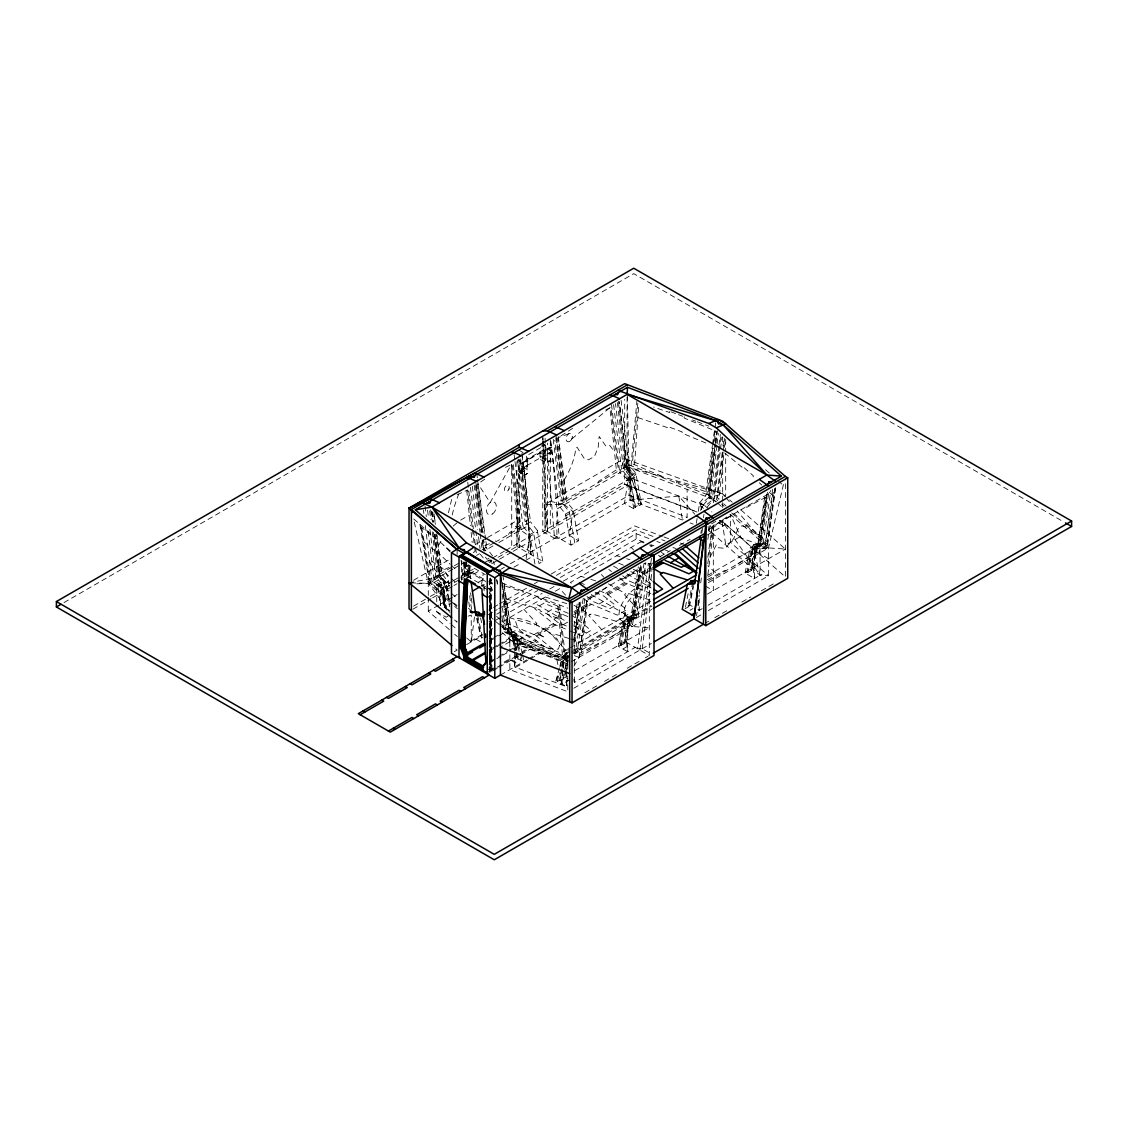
<?xml version="1.0" encoding="UTF-8"?>
<svg xmlns="http://www.w3.org/2000/svg" width="1128" height="1128" viewBox="0 0 1128 1128"><rect width="100%" height="100%" fill="white"/><g stroke="black" fill="none" stroke-linecap="round" stroke-linejoin="round"><path stroke-width="0.75" stroke-dasharray="5 3.75" d="M462.79 576.253L462.804 573.503L467.486 576.352L468.656 575.774L469.29 570.768L486.859 580.906M465.131 561.603L465.117 567.102L469.826 569.823L470.446 564.818M487.028 587.589L491.047 589.803L491.018 671.809L489.608 670.991L489.608 594.484L491.018 595.302L491.963 671.259L490.074 672.344L488.664 671.527M541.13 446.194L544.063 444.502L545.458 449.889L550.168 447.167L550.929 452.906L546.22 455.613L544.838 450.241L527.255 460.393L527.396 466.484L522.687 469.206L521.926 463.467L523.096 464.017L523.11 462.79M523.871 468.529L523.885 467.302L531.02 554.609L524.887 477.412L522.024 456.05M524.887 477.412L524.901 474.959L527.255 473.591L526.861 465.582L522.236 462.903L521.601 470.334L519.247 471.701L522.546 476.326L527.255 473.605L521.601 470.334L527.255 473.605M569.626 679.775L562.096 684.118L562.435 656.425L568.089 653.168L566.2 652.802L564.324 655.34L568.667 655.058M518.739 459.293L526.706 523.928L533.53 532.501L539.015 563.577L542.779 561.406L516.892 546.46L518.852 460.055M567.765 669.059L568.23 648.233M561.603 539.663L630.016 500.169L630.806 478.173L627.069 459.632M440.301 605.68L441.344 584.558L437.875 585.601L440.357 605.722M634.585 464.722L638.815 403.81M631.045 465.751L636.869 401.371M637.828 403.486L632.371 463.791L662.009 476.256L661.868 477.412M669.792 411.367L669.679 412.538L653.507 407.039M684.259 416.852L684.16 418.023L716.703 431.502L715.251 443.558M724.585 447.351L725.332 440.512M676.335 482.883L676.476 481.726L708.187 492.442L713.53 448.126M714.348 441.302L715.589 431.079M715.039 445.292L708.736 497.561L700.53 504.202L701.278 509.334M713.291 502.764L720.82 436.818M722.174 452.92L716.548 499.591L720.327 502.933M722.992 446.096L723.823 439.257M723.104 451.849L717.549 497.927L718.973 499.267L724.035 452.469L743.662 468.543L743.817 467.401L753.307 475.762L753.137 476.904M723.316 450.142L724.754 438.2M581.413 652.365L587.899 599.913L607.752 586.659M698.274 511.351L699.67 502.792L706.932 493.965L712.727 446.899M712.938 445.151L714.884 429.458M715.096 427.724L715.744 422.492M703.435 504.963L709.441 497.659L708.807 495.051L715.039 444.502M715.251 442.754L716.548 432.292M718.804 446.674L712.572 497.222L709.441 497.659L715.885 444.559M716.097 442.825L717.605 430.614M716.929 445.588L710.696 496.137L709.441 496.856L708.807 495.051M717.14 443.84L718.423 433.378M719.015 444.925L720.313 434.463M699.67 502.792L707.2 507.135L714.461 498.308L721.976 437.297M707.905 574.603L713.756 527.255M469.29 570.768L468.12 571.346L467.486 576.352L462.776 573.63L462.776 576.323M462.776 573.63L468.656 570.401L469.29 565.396L485.392 574.702M651.378 563.422L648.247 563.422L637.546 648.713L642.241 648.713L651.66 654.155M639.9 650.066L651.66 556.33M642.241 648.713L651.787 572.686M696.582 615.733L697.019 612.278M697.894 605.369L699.191 595.006M699.402 593.272L699.839 589.817M700.714 582.908L701.574 575.999M466.668 637.912L471.25 641.917L474.662 615.507M566.792 671.766L566.792 686.839L514.551 666.916L518.175 638.857L564.747 656.609L567.765 663.828L509.842 641.733L500.437 647.162M561.124 684.682L563.041 669.82M563.253 668.171L564.747 656.609L561.124 657.864L571.501 661.657L639.9 622.177M573.912 644.426L579.947 601.351M586.955 600.505L579.552 653.366L598.996 643.045L599.8 643.496M573.926 666.183L579.031 657.314L587.265 598.489L640.605 567.708L632.357 626.519L649.305 627.605L574.194 670.977M705.959 491.681L712.374 445.715M712.6 444.037L714.475 430.614M707.806 557.401L712.614 523.039M707.792 563.647L712.797 527.848L733.609 514.001M768.619 558.727L759.2 553.298L767.435 494.473L712.135 526.395M775.176 488.635L766.73 548.941L757.522 544.457L752.573 548.166L752.616 568.695L750.726 569.781L751.671 570.317L756.239 547.771L755.295 547.235L751.53 549.406L746.962 571.952L745.086 573.038L754.491 578.467L754.491 551.663M736.725 517.371L736.88 516.243L732.1 511.717M746.214 525.733L746.369 524.591L767.237 541.694L774.823 488.227M767.646 544.612L775.796 487.155M573.955 626.322L577.466 601.901M573.828 639.181L579.101 602.563M573.785 642.058L579.736 600.646M573.955 650.306L581.23 599.729M583.12 598.644L575.336 652.703L572.206 653.07M573.729 653.634L577.226 651.617L584.995 597.558M622.952 623.009L632.357 626.519L627.661 623.812L627.661 651.702L618.243 646.274L623.305 621.288L630.552 620.837L638.321 566.764M639.957 567.426L632.441 619.751L625.18 620.203L627.069 617.665L636.206 617.566L643.975 563.506M640.605 565.509L632.441 619.751L633.16 617.284M634.317 618.652L633.062 617.933L636.206 617.566L627.069 617.665L627.069 619.117L634.317 618.652L642.086 564.592M630.552 620.837L638.081 616.48L645.851 562.421M701.827 533.304L702.589 528.073M707.862 539.41L709.864 525.465M745.086 573.038L750.134 548.053L757.396 547.602L765.165 493.542M766.8 494.191L759.271 546.516L752.024 546.967L753.899 544.429L760.625 544.006M767.435 492.273L759.271 546.516L759.99 544.048L763.036 544.345L770.819 490.271M761.16 545.43L759.905 544.697L763.036 544.345L753.899 544.429L753.899 545.881L761.16 545.43L768.929 491.357M772.694 489.185L764.925 548.321M631.074 623.699L639.435 570.162L620.922 579.975L620.118 579.524M756.93 551.042L765.292 497.504M765.757 540.481L773.879 488.96M453.16 602.281L444.263 607.4L448.084 583.669L452.525 581.103M481.557 584.332L483.193 574.166M526.113 558.614L529.652 536.576L511.717 523.575M696.3 523.336L697.146 518.203M700.488 510.364L702.011 506.345L705.775 508.516M701.433 509.814L702.011 506.345M700.841 533.389L701.404 529.92M703.407 517.752L703.971 514.269M565.762 671.724L566.792 686.839L557.387 681.411L559.065 673.078M560.419 666.422L562.435 656.425L569.696 655.974M557.387 681.411L559.262 680.325L563.831 657.779L567.596 655.608L568.54 656.144L565.932 669.031M559.262 680.325L560.207 680.861L562.491 669.595M562.816 667.973L564.775 658.315L568.54 656.144M565.607 670.638L563.972 678.689L563.027 678.139L567.596 655.608M565.593 673.726L568.286 660.402M620.132 645.188L624.686 622.642L628.451 620.471L629.396 621.006L624.827 643.552L618.243 646.274L624.052 623.643L573.771 652.675M621.063 645.724L625.631 623.178L629.396 621.006M624.827 643.552L623.897 643.002L628.451 620.471M623.897 643.002L625.772 641.917L630.834 616.945L638.081 616.48M685.401 607.16L688.658 591.058M693.41 584.05L688.841 606.596L687.897 606.046L692.465 583.514M687.897 606.046L689.786 604.961L693.494 586.645M746.962 571.952L747.906 572.488L752.475 549.956L756.239 547.771M750.726 569.781L755.295 547.235M752.616 568.695L757.663 543.71L764.925 543.259L757.396 547.602M708.398 610.53L768.506 575.816L768.506 547.926L783.96 482.361M559.389 667.846L555.455 682.51L558.938 672.81M559.826 666.211L562.435 656.425M621.119 400.327L629.071 464.821L635.896 473.407L641.381 504.47L639.505 505.555L633.781 477.088L630.016 479.259L635.741 507.727L633.851 508.813L624.433 503.384L628.254 479.654L619.737 472.773L624.221 458.617L722.695 493.852L725.685 496.475L725.685 453.23M483.418 550.365L482.967 539.847M561.265 666.324L564.747 656.609L565.65 670.046M508.7 489.58L509.024 488.776M508.545 534.489L509.348 532.797L519.627 525.62L512.225 464.214L503.046 468.444M597.981 482.854L598.785 481.162L618.229 468.698L610.826 407.293L603.621 411.001M710.062 557.119L716.393 544.725L717.986 547.686L725.219 548.363L733.609 538.761L738.685 527.65L741.829 525.845L748.978 527.763L752.404 532.909L759.468 534.785M429.923 529.385L435.732 576.45L439.497 574.279L434.548 534.178M564.169 480.02C569.866 470.602 574.49 459.801 575.745 448.803L577.071 447.181L583.994 458.151L588.506 459.829L594.47 456.389L598.178 447.365L599.165 436.465L605.736 445.912L609.825 445.546L614.478 451.75M651.744 564.508L647.303 570.951L652.012 570.951M612.151 636.361L632.963 622.515M738.008 563.704L758.82 549.858L766.222 497.011L746.764 507.318L745.975 506.867M489.101 664.575L490.92 662.08L489.298 637.757M489.608 663.193L489.228 646.823M571.84 438.877L609.881 407.772L616.367 469.882M565.424 515.933L630.806 478.173L705.099 505.908L713.291 499.281L716.266 501.904L708.736 497.561L722.695 493.852L724.937 496.489M708.384 582.626L768.506 547.926L741.054 537.929L730.422 514.382L730.422 542.286L768.506 575.816L760.06 575.252L708.581 529.892L730.422 514.382L768.506 547.926L785.37 549.054L738.657 507.91M484.744 479.174L477.088 484.504L482.854 532.261M473.238 552.621L475.085 551.338L474.465 546.22M572.587 428.4L557.415 438.129L564.818 499.535L584.544 489.383L585.629 489.989M64.014 602.578L633.739 273.653L1063.972 522.053M550.168 447.167L551.338 447.703L546.629 450.424L545.233 445.052L527.664 455.19L527.805 461.296L523.096 464.017M522.546 476.326L521.531 468.656L526.24 465.949L526.099 459.843L543.668 449.705L544.838 450.241M522.236 462.903L539.804 452.765L544.429 455.43L546.079 462.72L550.788 460.012L549.773 452.356L545.064 455.077L543.668 449.705M521.926 463.467L526.635 460.746L527.805 461.296M526.861 465.582L544.429 455.43M539.804 452.765L540.425 459.477L542.779 458.109L550.788 460.012M413.567 580.243L449.804 559.319M475.48 544.5L486.041 538.394M487.564 537.52L517.329 520.332L521.136 529.695L512.887 461.366M558.289 436.606L566.242 501.1L573.066 509.673L578.551 540.749L571.022 545.092L545.134 530.146L544.711 504.526L624.715 458.335M495.305 540.904L496.193 541.623L520.854 527.382M451.637 567.342L433.843 577.536L433.843 582.598L440.667 586.123L444.037 605.242L443.769 586.673M454.387 565.762L459.871 562.59M482.164 549.646L494.811 542.413M534.94 564.014L529.765 534.672L522.941 526.099L530.47 521.742L521.954 452.709M571.022 545.092L565.537 514.03L558.712 505.443L619.455 470.461M633.851 508.813L628.366 477.75L621.542 469.163L629.071 464.821M452.892 569.09L428.287 583.303L416.458 583.825M454.373 568.244L460.294 564.818M461.775 563.972L464.736 562.252M476.58 555.413L479.597 553.679M492.992 545.938L484.109 551.07L482.784 540.072M498.914 542.526L528.665 525.352L520.501 457.686M722.695 493.852L629.029 467.401L556.908 509.038L556.908 536.942M433.843 582.598L441.372 578.255M410.775 582.894L428.287 583.303L436.733 584.938L444.263 580.596L444.263 607.4M437.988 586.489L441.344 584.558L450.255 592.341M425.341 525.62L432.038 581.131L436.733 584.938L440.667 586.123L448.197 581.766L441.372 573.193L436.649 534.841M488.974 558.219L487.099 559.319L484.166 555.639M529.765 534.672L537.295 530.329L530.47 521.742M565.537 514.03L573.066 509.673M628.366 477.75L635.896 473.407M454.006 580.257L459.928 576.831M461.408 575.985L474.733 568.286M485.096 562.308L489.622 559.685M492.626 557.951L504.47 551.113M505.95 550.252L537.182 532.233M445.969 608.979L442.317 587.617L446.082 585.446L449.762 602.38M488.128 561.18L491.399 560.165L488.889 561.617M442.317 587.617L446.843 585.883M630.778 479.696L634.542 477.525M413.567 606.117L428.668 597.389M430.177 596.529L452.821 583.444M454.33 582.57L476.989 569.499M489.073 562.519L492.09 560.771M498.125 557.288L508.7 551.183M542.779 441.668L542.779 531.514L624.715 484.208L696.568 511.731M412.904 609.205L431.136 598.686M432.659 597.812L452.399 586.405M453.921 585.531L456.967 583.768M466.075 578.509L479.752 570.613M491.907 563.605L497.984 560.094M499.507 559.22L511.647 552.198M513.169 551.324L627.069 485.562L697.005 512.027M449.395 629.65L428.287 611.193L438.933 605.045M440.456 604.171L452.624 597.149M454.147 596.275L457.178 594.512M478.469 582.217L484.561 578.706M501.283 569.048L504.329 567.299M510.406 563.788L521.066 557.641M522.574 556.753L629.029 495.305L687.121 517.287L687.121 489.383M481.289 586.038L484.307 584.29M491.78 579.975L488.819 581.681L491.512 583.232M513.987 567.144L521.39 562.872M525.845 560.306L533.375 555.963M630.016 479.259L634.796 507.191L638.561 505.02L639.505 505.555M448.042 616.099L446.152 617.185L436.733 611.757L436.733 608.401M492.584 590.381L490.708 591.467L489.171 582.838M489.143 596.303L491.018 595.302L489.453 592.609M488.917 609.98L491.949 608.232M493.472 607.357L498.012 604.721M499.535 603.847L526.832 588.083M534.418 583.712L537.45 581.963M551.098 574.081L634.514 525.916L662.347 536.336M488.1 614.802L497.208 609.543M498.717 608.669L532.106 589.394M556.386 575.365L635.318 529.808L655.114 537.21M496.687 614.182L537.605 590.564M560.334 577.437L636.121 533.685L650.504 539.071M495.178 620.499L542.159 593.37M549.731 588.999L554.285 586.377M563.365 581.117L636.121 539.128L647.613 543.428M502.58 621.655L548.137 595.358M555.357 591.185L559.685 588.689L565.607 595.147M641.832 541.257L570.345 582.527L572.7 583.881M470.503 641.254L482.305 634.444M489.679 630.199L492.626 628.493M454.316 651.702L457.136 650.066L454.514 647.782M466.541 644.638L480.669 636.474L482.544 637.574L481.614 638.11L476.806 615.705M489.199 631.553L492.048 629.903M630.016 473.351L630.016 500.169L682.426 519.994L687.121 517.287M489.608 640.013L492.428 638.377M493.852 637.574L498.082 635.12M489.778 641L497.152 636.742M498.632 635.882L503.06 633.33M510.928 633.146L515.75 630.355L532.078 637.235L543.992 646.654L539.156 649.446M515.665 650.757L512.577 636.361L513.367 635.896L517.132 638.081L520.177 651.815M492.837 647.923L497.265 645.371M498.745 644.525L509.066 638.561M489.27 651.082L495.136 647.683M496.602 646.837L501.015 644.299M502.482 643.453L509.814 639.223M711.486 523.871L715.956 521.291L723.485 525.634M512.577 636.361L517.132 638.081M659.838 556.724L670.427 550.605M679.507 545.374L690.096 539.255M518.33 639.731L526.635 634.937M553.82 619.244L562.407 614.295M589.591 598.587L598.178 593.638M625.363 577.945L633.936 572.982M534.08 634.641L553.312 623.544M573.969 611.616L589.084 602.888M605.623 593.342L624.841 582.245M641.395 572.686L651.011 567.144L644.201 563.21M707.2 535.039L725.685 524.365L719.65 520.896M489.89 661.586L497.222 657.356M498.689 656.51L507.487 651.434M508.954 650.588L519.218 644.652M535.518 635.247L555.286 650.997L550.591 653.718L503.525 626.548L508.22 623.826L535.518 635.247L554.356 624.376L568.723 630.383M574.194 612.913L590.113 603.72L617.411 615.141L626.83 609.698L607.061 593.934L599.165 590.635M607.061 593.934L625.885 583.077L651.575 593.807M633.316 569.316L642.833 573.292L651.519 568.272M489.383 662.968L495.291 659.556M496.757 658.71L501.184 656.158M502.665 655.298L507.092 652.745M512.986 649.347L520.361 645.089M536.561 636.079L555.78 624.968M573.701 614.633L591.551 604.326M608.105 594.766L627.323 583.669M643.876 574.124L653.479 568.568M527.735 645.174L536.04 640.38M563.239 624.672L567.525 622.205L534.587 603.184M599.01 604.03L607.583 599.067M634.782 583.373L643.355 578.424M490.074 670.173L494.29 667.748M504.117 662.065L511.139 658.019M522.377 651.533L525.183 649.911M495.446 668.157L490.074 671.259L490.074 594.766L491.018 670.723L488.198 665.83M496.926 667.311L520.558 653.662M522.038 652.816L529.427 648.544M492.908 670.723L497.42 668.114M498.914 667.24L519.261 655.495M520.671 654.691L530.555 648.981M516.004 652.365L517.371 658.766L518.316 658.216L517.174 653.07M574.11 629.269L579.764 625.998L571.811 619.723M517.371 658.766L523.97 661.473L522.504 654.889M500.437 675.066L526.818 659.838M528.242 659.02L539.621 652.435M739.841 536.843L725.727 544.993L722.117 521.094L753.448 548.941L760.06 575.252L722.117 521.094M515.693 667.353L528.961 659.683M530.428 658.837L540.749 652.872M555.357 656.397L651.998 600.604L627.295 593.131L624.475 594.752L637.503 608.979M623.305 621.288L630.834 616.945M750.134 548.053L757.663 543.71M567.581 653.69L561.518 657.187L517.329 640.309L502.073 626.999M573.659 650.179L651.067 605.496M501.495 626.125L521.094 643.58L561.067 658.54L568.582 654.198M574.589 650.729L651.956 606.06M707.552 575.435L753.448 548.941L768.506 547.926L737.218 510.998M568.357 657.596L562.28 661.093L513.564 642.495L502.312 632.681M574.42 654.085L651.758 609.43M707.876 577.043L715.462 572.657L707.82 565.847M579.313 655.326L632.639 624.531M708.483 580.751L759.482 551.31M707.298 594.132L785.37 549.054M563.027 678.139L564.916 677.054L568.441 679.098M560.207 680.861L563.972 678.689M685.077 608.767L688.841 606.596M747.906 572.488L751.671 570.317M622.952 648.981L630.481 644.638M689.969 610.29L692.987 608.556M573.898 679.197L574.321 682.496L635.191 647.359M702.18 608.669L699.191 610.403L695.666 608.359M708.158 605.228L762.02 574.124M573.771 688.249L651.378 643.439M696.371 617.467L702.377 613.999M584.826 692.733L596.938 685.739M604.509 681.368L618.13 673.501M627.21 668.255L640.845 660.388M645.385 657.765L647.994 656.256M705.79 622.896L708.793 621.161M714.799 617.693L728.307 609.895M741.815 602.098L750.825 596.895M761.344 590.818L773.357 583.895M468.656 565.128L463.946 567.694L468.656 570.401L469.826 569.823M707.27 579.707L724.853 570.387L725.656 570.838M462.776 579.002L461.62 579.581L461.62 560.771M466.95 577.296L468.12 576.718L485.689 586.856M491.018 589.944L492.189 589.352L489.058 583.966M489.383 543.64L484.49 545.91L483.884 540.791M457.108 494.797L467.683 489.933L472.209 527.467M449.113 567.398L439.948 571.628L435.422 534.108M632.343 615.564L620.019 618.877M439.06 567.201L439.821 566.89A8.742 3.158 62.3 0 1 445.771 572.559L446.801 574.589A8.742 3.158 62.3 0 1 448.154 581.498L447.689 582.33A8.742 3.158 62.3 0 1 440.977 576.972L439.948 574.942A8.742 3.158 62.3 0 1 439.06 567.201C421.068 550.436 431.531 566.707 440.625 576.281M568.639 433.815L558.346 437.537L566.707 498.562M468.12 616.184L471.25 615.098L471.25 641.917M509.842 646.964L509.842 641.733L518.175 638.857M441.344 584.558L437.636 585.728L436.733 584.938L436.733 601.703M409.027 582.852L439.567 576.789L448.084 583.669M630.016 500.169L678.816 496.094L694.848 514.298M506.007 632.78L509.066 632.54L509.771 634.951L516.596 635.67L514.706 633.132L507.896 632.413L507.896 633.865L514.706 634.57L514.706 633.132L506.007 632.78L502.002 604.876M753.448 548.941L768.506 547.926M571.417 651.984L577.226 651.617M569.823 652.576L566.2 652.802L566.2 654.254L569.823 654.029M551.338 447.703L548.984 447.844L549.759 453.583L547.418 453.71L554.553 538.296L559.248 538.296L553.115 461.112L550.055 438.143M553.115 461.112L548.434 461.38L542.779 458.109M543.146 444.982L544.711 504.526L564.437 504.695L572.953 511.576L569.132 535.306L578.551 540.749M475.17 611.757L468.36 611.038L472.124 613.223L472.124 611.771M473.647 612.49L470.235 612.123L468.487 599.927M501.875 616.001L504.131 631.694L510.942 632.399L518.471 636.756L522.137 653.239M504.131 631.694L511.661 636.037L518.471 636.756M709.441 496.856L712.572 497.222M550.309 501.283L564.437 504.695L556.189 436.367M627.619 616.917L624.616 615.07L624.024 613.068A14.001 6.796 -53.1 0 1 635.642 594.442M616.79 555.723L620.076 556.724M626.646 558.727L629.932 559.728M581.019 576.366L584.304 577.367M590.875 579.369L595.795 580.878M545.247 597.022L569.88 604.537M616.156 621.288L591.537 613.773L588.703 615.409L601.732 629.621M509.475 617.665L534.108 625.194L536.928 623.558L523.914 609.331M568.893 638.434L555.766 634.429L552.931 636.065L565.96 650.278M570.542 638.941L580.398 641.945M509.842 641.733L501.889 584.896L523.547 592.228L523.434 591.241M637.856 417.586L667.579 427.639L667.734 426.497L682.214 431.968L682.045 433.124L707.58 443.727M506.105 598.799L525.733 605.44L525.563 604.439L540.002 609.938L540.171 610.953L559.037 618.99M759.2 553.298L750.895 550.408L754.491 578.467M579.031 657.314L574.321 655.678L574.321 682.496M663.983 536.956L668.89 538.789M680.353 543.076L683.624 544.302M661.713 539.692L665.012 540.918M656.905 541.468L660.106 542.667M672.894 547.461L676.095 548.645M650.771 544.612L653.944 545.797M665.012 549.942L668.185 551.127M640.887 541.807L643.736 542.878M649.446 545.007L652.308 546.079L651.307 546.657L648.952 545.303M501.65 620.837L521.094 638.138L561.067 653.098L561.067 658.54M556.301 655.861L522.024 643.03L499.817 623.248M671.245 411.917L675.573 413.567M678.478 414.667L682.821 416.302M692.437 419.94L695.708 421.181M697.344 421.801L708.793 426.13M628.973 464.962L709.019 495.248M627.309 395.308L629.029 467.401L713.291 499.281M719.664 520.6L722.695 521.742L785.37 576.958L785.37 478.145M690.139 522.913L693.226 524.083M501.607 582.908L567.821 608.161M537.873 596.74L537.986 597.727L559.925 607.033M509.574 639.745L567.821 661.967M719.438 520.487L722.695 521.742L722.695 518.26M618.764 563.224L623.615 565.255M579.764 582.527L586.236 585.235M568.244 613.322L543.992 603.184L534.587 608.612L554.356 624.376M570.331 631.06L581.653 635.783L591.058 630.355L572.333 615.423M630.834 571.67L639.379 575.28L651.307 584.699L645.653 587.956L629.339 581.075L622.712 575.844M595.062 592.327L603.607 595.936L615.535 605.355L609.881 608.612L593.568 601.732L586.941 596.5M567.835 616.579L551.521 609.698L545.881 612.955L557.796 622.388L567.906 626.646M544.063 444.502L545.233 445.052M545.458 449.889L546.629 450.424M549.773 452.356L552.1 453.442M545.064 455.077L546.22 455.613M526.099 459.843L527.255 460.393M526.24 465.949L527.396 466.484M521.531 468.656L523.857 469.741M489.848 582.57L492.203 583.853L489.834 582.626M487.493 587.871L491.047 589.803M489.538 582.386L492.203 583.853M648.247 563.422L651.18 565.1M706.932 493.965L714.461 498.308M701.066 506.881L703.576 508.333M617.354 402.499L625.307 466.992L626.562 467.725L627.196 465.906L619.244 401.413M751.53 549.406L752.475 549.956M708.553 530.78L711.556 532.529L710.555 525.676M634.796 507.191L635.741 507.727M540.115 456.121L545.261 459.082M540.425 459.477L546.079 462.734M519.247 450.312L523.124 452.554M521.911 466.625L527.058 469.586M661.389 552.48L664.082 554.031M519.247 471.701L524.901 474.959M705.254 585.996L713.319 590.649L713.319 519.74M689.786 604.961L692.141 606.328M613.519 566.143L617.552 568.47M626.971 573.912L651.166 587.885M542.779 531.514L554.553 538.296M608.429 583.853L615.239 587.787M617.721 589.225L625.885 593.934M531.02 551.888L519.247 545.092L511.717 549.449L511.717 464.524M591.199 594.555L626.83 615.141M624.686 622.642L625.631 623.178M574.011 605.299L579.468 608.443M581.949 609.867L590.113 614.591M625.772 641.917L649.305 655.509L649.305 561.885M574.251 626.082L591.058 635.783M489.834 581.371L492.175 582.739M468.12 571.346L485.689 581.498M468.656 575.774L463.946 573.052L463.975 567.553L468.656 570.401M489.834 587.998L492.189 589.352M481.585 585.742L484.518 587.434L484.829 590.296M483.982 587.589L488.015 589.916M535.518 624.376L543.696 629.1M546.178 630.524L554.356 635.247M432.236 531.781L437.608 575.365L438.862 576.084L439.497 574.279L446.307 582.852L444.432 582.499L438.778 575.379M563.831 657.779L564.775 658.315M445.447 608.091L452.511 612.166M518.316 658.216L516.441 657.13L515.341 652.181M475.96 639.195L480.486 641.804M511.731 659.852L519.261 664.195M510.942 660.303L518.471 664.646M488.198 669.087L491.963 671.259M436.733 584.938L440.907 587.547L443.473 586.419L444.037 605.242M447.788 582.147L449.973 583.81M658.484 555.188L661.135 557.288M642.833 573.292L651.899 580.511M608.796 569.443L611.475 571.572M619.498 577.973L625.885 583.077M583.726 598.63L590.113 603.72M454.288 603.311L457.009 605.496M420.25 526.395L434.506 537.986L434.351 536.97M424.156 542.004L436.79 552.339L436.621 551.239L450.086 564.169M454.443 619.921L457.136 622.162L454.048 618.003M627.267 468.416L635.981 474.282L631.412 478.399L641.381 504.47L627.267 468.416L619.314 402.484M450.439 551.042L413.497 518.753L428.287 583.303L428.287 595.499M489.369 615.916L494.445 620.344M495.714 621.457L500.804 625.899M489.101 621.133L491.695 623.403M451.552 593.469L456.727 597.995M468.388 608.189L472.279 611.587M427.794 581.117L451.891 602.183M453.089 603.226L457.037 606.681M449.395 601.746L428.287 583.303L449.917 612.448M454.669 606.356L457.319 608.669M436.733 611.757L450.072 623.403M451.355 624.517L456.459 628.987M454.669 634.26L457.319 636.559M765.517 469.699L770.551 474.141M778.137 480.824L783.255 485.336M729.576 499.901L732.171 502.186M721.596 504.047L724.105 506.26M731.677 512.93L769 545.811M717.549 503.046L722.71 507.572M705.099 505.908L711.895 511.971M496.475 616.212L500.353 619.681M451.341 565.339L456.361 570.007M449.987 551.874L443.882 545.317M446.462 573.912L448.69 575.999M451.2 578.34L456.502 583.5M759.299 482.728L761.752 485.054M769.141 492.048L772.835 495.544M723.739 503.793L726.136 506.049M631.229 547.39L633.583 549.971M601.365 574.505L603.734 577.085M726.051 497.8L730.521 503.074M624.151 464.087L632.131 474.127L632.131 475.579L625.307 466.992M492.739 556.048L485.928 547.475L485.28 542.244M485.985 551.014L484.039 548.56L483.32 549.66L482.051 539.311M480.345 554.271L483.263 557.951M437.608 575.365L444.432 583.951L444.432 582.499L442.543 585.037L435.732 576.45L438.862 576.084L433.448 532.233M440.667 586.123L433.843 577.536L427.822 528.736M490.215 578.029L491.794 580.723M567.765 663.828L566.792 660.035L566.792 670.088M520.558 653.521L522.081 660.388M513.367 635.896L516.793 651.349M510.942 632.399L514.974 650.532M477.595 615.254L482.164 635.854M476.636 618.341L480.669 636.474M556.837 659.654L558.233 666.183M559.643 672.711L562.096 684.118M516.342 638.533L519.091 651.335M520.459 657.737L521.15 660.938M480.57 617.876L482.291 625.885M574.786 542.92L569.302 511.858L562.477 503.271L554.722 440.357M537.295 530.329L542.779 561.406M493.655 561.222L494.261 564.677M497.011 580.215L497.617 583.669M490.539 578.833L492.005 587.082M448.197 581.766L449.719 590.395M443.078 588.055L447.153 611.15M633.781 477.088L638.561 505.02M490.638 559.728L491.202 563.013M489.679 578.34L491.639 589.831M446.082 585.446L449.734 606.808M421.703 527.58L431.023 582.288M547.306 654.141L547.136 653.14L564.465 658.794L558.811 606.61M532.867 648.628L532.698 647.627L510.406 638.18L503.003 585.319M503.976 585.658L512.634 639.125M443.544 594.893L429.542 580.906L420.97 526.987M419.926 524.365L429.134 582.288M678.816 496.094L682.426 519.994M708.074 526.466L708.581 529.892M502.876 574.998L511.661 636.037M502.256 582.64L509.771 634.951M501.861 582.443L509.151 633.146L507.896 633.865L501.875 592.017M496.602 579.369L497.603 586.348M468.613 564.818L470.616 578.763M466.484 561.984L468.74 577.677M466.09 561.8L468.331 577.339M470.559 592.891L471.053 596.345M471.307 598.066L472.294 604.975M464.849 562.632L467.105 578.34M469.615 595.781L472.124 613.223M462.974 561.547L465.229 577.254M461.084 560.461L463.34 576.168M460.971 576.958L461.451 580.356M485.731 539.917L478.018 483.856L490.13 502.637L511.28 464.651L517.794 526.903M485.971 541.609L486.436 545.007M434.407 516.455L435.591 525.056M436.762 533.671L441.852 570.754M697.922 600.491L699.191 610.403L699.191 598.672M624.052 623.643L627.661 651.702M618.384 401.413L626.562 467.725L623.431 468.078L615.479 403.584M613.59 404.67L621.542 469.163M555.766 437.918L563.38 499.648L560.87 501.1L553.256 439.356M550.76 440.949L558.712 505.443M520.205 460.28L527.608 520.304L525.098 521.756L517.484 460.012M514.128 454.626L514.777 459.857M514.988 461.606L522.941 526.099M476.89 474.254L477.327 477.75M477.539 479.485L484.208 533.53M476.298 485.801L482.107 532.867M475.452 485.787L481.205 532.402M474.211 485.153L480.006 532.219M480.218 533.953L481.938 547.898M472.322 486.238L477.694 529.808M478.554 536.787L480.063 548.984M470.446 487.324L477.539 544.838M434.069 513.931L435.352 524.379M431.756 511.52L433.039 521.982M430.684 509.786L431.968 520.135M429.655 510.871L430.727 519.585M427.554 510.209L428.414 517.188M425.03 506.077L426.314 516.525M611.489 404.43L619.737 472.773M475.875 482.742L481.952 533.121M467.753 482.22L473.365 528.778M473.577 530.527L475.466 546.163M475.678 547.898L476.298 553.101M472.406 529.173L474.268 544.514M432.757 511.929L433.984 522.165M431.742 511.929L432.997 522.363M434.463 534.517L439.567 576.789M423.451 509.997L423.874 513.466M483.799 587.857L484.123 590.719M559.714 605.073L565.791 661.191M466.738 490.37L470.418 525.648M471.123 532.388L472.181 542.512M544.711 504.526L547.489 531.514L547.489 443.107M557.824 606.187L562.731 658.23M517.329 520.332L519.247 547.813L519.247 459.406M489.27 654.973L489.608 660.12L489.27 653.197M543.273 441.372L547.489 531.514M542.963 437.974L543.104 443.233M526.522 456.177L526.635 460.746M490.074 672.344L489.848 578.269M760.06 548.448L760.06 575.252M757.537 544.204L757.537 545.656M725.685 439.398L725.685 451.496M722.695 436.776L722.695 445.419M722.695 452.342L722.695 500.818M722.695 502.566L722.695 507.797M636.121 533.685L636.121 539.128M630.693 617.439L630.693 618.891M629.029 467.401L629.029 495.305M628.719 469.84L628.719 471.292M627.069 397.169L627.069 485.562L624.715 484.208L624.715 399.298M567.765 676.024L567.765 691.718L509.842 669.637L509.842 648.713M550.309 440.512L550.309 527.157M545.134 438.27L545.134 530.146M542.779 436.733L542.779 440.019M528.665 525.352L528.665 553.242M521.094 638.138L521.094 643.58M516.892 461.507L516.892 546.46M514.551 640.098L514.551 650.151M514.551 651.829L514.551 666.916M464.666 562.534L464.666 576.408M457.136 549.519L457.136 554.708M441.02 578.199L441.02 579.651M428.287 597.248L428.287 611.193M452.187 514.974A57.077 22.983 -71.9 0 1 458.729 494.064M438.411 545.712A58.078 38.126 -68 0 1 441.838 539.931M453.259 526.085A58.078 38.126 -68 0 1 457.841 522.193M460.675 520.163A58.078 38.126 -68 0 1 469.361 515.524M448.507 512.831A96.303 34.94 -74 0 1 451.679 499.507M631.708 619.639A21.192 10.293 -53.1 0 1 619.258 611.996A21.192 10.293 -53.1 0 1 636.7 587.66M559.488 645.484L558.501 648.938L554.764 649.573L545.966 647.232L536.293 642.241L520.375 630.947L517.625 627.563L515.44 621.049L517.244 618.412C531.655 619.921 543.513 629.17 555.216 636.869L557.486 639.52L559.488 645.484M627.196 465.906L623.431 468.078L630.242 476.665L632.131 474.127L634.006 474.493L627.196 465.906M543.315 636.841L538.944 634.81L538.31 633.217L543.315 636.841M492.598 513.917A6.881 4.512 -68 0 0 494.868 502.482A6.881 4.512 -68 0 0 486.633 508.432A6.881 4.512 -68 0 0 492.598 513.917M570.599 440.738A4.441 2.919 -68 0 0 571.008 433.547A4.441 2.919 -68 0 0 566.059 438.51A4.441 2.919 -68 0 0 570.599 440.738M624.277 615.338A1.833 0.888 -53.1 0 0 625.476 612.659A1.833 0.888 -53.1 0 0 623.22 614.21A1.833 0.888 -53.1 0 0 624.277 615.338M507.699 490.906A3.328 2.185 -68 0 0 508.333 485.435A3.328 2.185 -68 0 0 504.484 488.833A3.328 2.185 -68 0 0 507.699 490.906"/><path stroke-width="1.5" d="M653.69 568.893L654.014 554.962L649.305 554.962M569.584 604.072L569.682 600.942L785.37 476.411L787.725 477.779L787.725 578.311L705.79 625.617L694.016 618.821L654.423 641.677M467.486 653.873L464.553 646.866L467.486 581.724L466.315 582.302L463.227 646.006L466.541 654.409L466.541 658.766L467.486 658.216L467.486 653.873L464.2 645.442L466.738 578.96M466.019 579.369L462.311 646.527L465.61 654.959L465.61 659.302L463.721 660.388L463.721 656.045L460.435 647.627L464.355 578.791L481.924 588.943L485.844 662.291L482.544 666.916L482.544 671.259L483.489 670.723M580.92 594.456L571.614 587.73L509.743 567.793L494.783 577.79L487.254 573.433L495.107 568.907L502.637 573.25L568.794 598.912L781.436 476.143L723.485 425.101L715.956 420.744L627.52 387.299L627.154 394.363L431.925 507.078L415.33 509.8L459.336 548.25L494.529 569.245M464.214 638.716L467.486 581.724L464.2 645.442L463.227 646.006M465.089 579.919L461.366 647.077L464.666 655.495L464.666 659.852M653.591 558.346L654.014 554.962L654.014 655.509L572.037 702.843L500.437 675.066L494.783 678.323L451.482 653.323L451.482 552.79L466.442 542.808L509.743 567.793M700.023 536.251L699.698 538.761L703.773 541.059M653.183 653.267L703.435 624.263L705.79 525.07L694.016 618.821L703.562 540.072M701.08 538.535L694.566 583.881L687.304 584.332L682.257 609.317L694.016 616.114M702.124 545.811L702.631 542.356M568.794 598.912L571.614 587.73L766.843 475.015L781.436 476.143M426.694 503.243L429.839 502.876L430.459 501.072M451.905 645.498L409.027 608.725L409.027 508.192L467.175 477.356L474.38 477.158L475.015 475.353M614.393 394.87L617.538 394.504L618.158 392.699M580.596 592.101L581.23 590.282L584.374 589.916M641.465 556.964L642.086 555.145L645.23 554.779M705.465 520.008L706.1 518.189L709.23 517.837M768.309 483.729L768.929 481.924L772.074 481.557M653.789 568.371L657.342 563.21M482.544 666.916L486.788 661.755L485.844 662.291M489.848 571.219L461.62 554.92L461.62 555.639L462.776 554.243L462.776 554.962M461.62 555.639L473.971 547.15M502.214 563.45L495.107 568.907L466.865 551.888L459.011 556.414L459.011 657.68L459.956 657.13M471.25 477.525L470.94 475.17L467.175 477.356L476.481 481.36M56.4 601.548L633.739 268.224L1071.6 521.023L1071.6 526.452L494.261 859.776L56.4 606.977L56.4 601.548L494.261 854.347L1071.6 521.023M56.4 606.977L60.968 604.34M464.666 553.876L457.136 549.519L409.027 508.192L624.715 383.661L722.695 421.209L785.37 476.411M470.94 475.17L409.027 508.192L411.382 509.546L519.247 447.266L528.553 451.299M542.779 430.966L547.489 430.966L627.069 385.015M415.33 509.8L627.52 387.299M463.1 550.436L464.355 549.703L464.976 551.521M460.901 556.048L459.011 557.133L451.482 552.79M708.835 423.508L718.155 419.475L725.685 423.832L716.365 427.85L708.835 423.508L617.848 390.344M717.831 421.83L718.466 423.649L719.72 422.929M465.61 582.711L463.721 583.796L459.011 581.075M459.011 556.414L487.254 572.714L495.107 568.188M498.872 571.078L500.127 570.359L500.747 572.164M472.406 591.157L479.809 586.884M483.489 594.118L482.544 594.668L487.254 597.389L488.198 596.839M484.363 612.603L481.332 614.351L483.926 616.621M460.435 647.627L462.311 646.527M457.136 656.595L358.295 713.657L390.302 732.128L489.143 675.066M360.184 714.743L383.717 701.151L381.828 700.065M466.118 653.577L483.489 643.538M463.721 656.045L465.61 654.959M466.146 654.649L485.336 643.566M467.006 655.241L472.618 651.998M479.626 647.951L485.223 644.722M466.541 657.68L467.486 657.13M472.195 659.852L485.463 652.181M492.908 570.176L500.437 574.519L572.037 602.296L787.725 477.779M473.14 660.388L484.871 653.62M652.957 563.422L704.718 533.53M653.817 565.255L704.408 536.04M656.496 563.972L660.613 561.589L688.954 573.828L694.608 570.571M482.544 665.83L485.477 664.138M652.971 567.44L661.657 562.421M663.095 563.027L653.479 568.568L661.657 573.292M670.554 562.717L678.859 557.923M388.413 731.043L411.946 717.45L413.835 718.536M686.261 564.522L681.425 567.313L665.111 560.433M688.954 568.399L689.955 567.821M653.183 594.484L662.601 589.056L653.239 581.583M653.45 599.758L695.99 575.209M687.304 584.332L691.069 582.161L691.069 580.708L695.638 580.426M694.989 582.88L689.194 583.246L691.069 580.708L692.959 581.075L694.834 579.989M654.099 603.734L693.565 580.962M653.281 608.556L688.165 588.421M691.661 614.746L694.679 613.012M409.027 508.192L430.149 498.717L439.455 502.736M473.647 612.49L478.935 612.476L482.714 616.099L484.532 624.348M692.959 581.075L695.863 580.892M474.705 612.039L478.935 612.476L478.935 613.928M475.706 614.478L480.824 615.014M482.714 616.099L475.889 615.394L471.123 582.26M718.466 423.649L721.596 424.015M461.211 549.35L464.355 549.703M496.983 569.992L500.127 570.359M502.637 573.25L571.614 587.73L431.925 507.078L422.619 503.06M715.956 420.744L627.154 394.363L766.843 475.015L776.149 481.741M687.699 579.989L663.067 572.474L660.247 574.11L673.261 588.322M672.288 553.566L675.15 554.624L696.131 573.306M500.437 647.162L569.682 673.585M619.624 398.72L610.318 394.687M564.324 430.642L555.018 426.624M556.795 434.985L547.489 430.966M521.023 455.641L511.717 451.623M484.011 477.017L474.705 472.984L467.175 477.356L469.361 478.61M409.027 582.852L451.75 617.679M1065.495 522.927L1071.6 526.452M616.283 393.785L617.538 394.504M768.929 481.924L770.184 482.643M768.619 486.083L759.313 479.358M713.319 518.006L704.013 511.28M706.1 518.189L707.355 518.922M708.144 523.716L696.469 515.637M668.114 556.358L693.664 571.12M697.076 580.976L698.331 581.696M651.66 556.33L639.999 548.236M642.086 555.145L643.341 555.878M641.776 559.319L632.47 552.593M473.125 476.439L474.38 477.158M653.859 589.436L657.892 591.763M588.449 590.099L579.143 583.373M428.584 502.157L429.839 502.876M581.23 590.282L582.485 591.016M489.143 571.628L460.901 555.328L459.956 556.583L459.956 555.864L488.198 572.178M466.752 579.101L475.537 584.163M475.17 611.757L477.059 612.842M466.921 656.806L483.489 666.366M465.695 657.173L483.63 667.536M464.821 657.765L482.643 668.058M465.356 659.161L483.193 669.454M464.412 659.711L488.198 673.43L487.254 673.98L487.254 572.714M452.427 659.302L454.316 660.388L435.478 671.259L433.603 670.173M484.434 677.787L482.544 676.701L463.721 687.558L465.61 688.658M428.894 672.894L430.783 673.98L411.946 684.851L410.07 683.765M460.901 691.365L459.011 690.28L440.188 701.151L442.077 702.236M405.361 686.473L407.25 687.558L388.413 698.429L386.537 697.344M437.368 704.958L435.478 703.872L416.655 714.743L418.544 715.829M363.004 710.936L364.88 712.022M393.122 728.321L395.011 729.407M481.148 561.18L466.287 552.212L466.287 552.931M411.382 610.093L411.382 509.546L457.136 549.519M684.893 545.444L698.909 557.909M682.482 548.814L698.232 562.844M677.392 549.801L698.119 568.272M676.095 554.088L697.076 572.77M716.365 427.85L766.843 475.015L723.485 425.101M466.442 542.808L431.925 507.078L459.336 548.25M411.382 509.546L412.087 512.62M501.368 581.23L500.437 574.519L500.437 675.066M484.335 611.461L484.504 614.929M485.435 634.006L485.604 637.475M486.535 656.552L486.704 660.021M464.341 629.607L464.553 646.866M463.114 609.754L463.171 627.013M463.185 632.202L463.241 650.659M705.79 522.363L705.79 625.617M694.693 580.483L694.693 581.935M572.037 602.296L572.037 702.843M569.682 600.942L569.682 701.475M519.247 444.559L519.247 447.266M494.783 577.79L494.783 678.323M466.865 551.888L466.865 552.607M464.666 630.143L464.666 649.22M464.2 629.875L464.2 648.529M463.946 553.566L463.946 554.285M459.956 639.717L459.956 648.431"/></g></svg>
